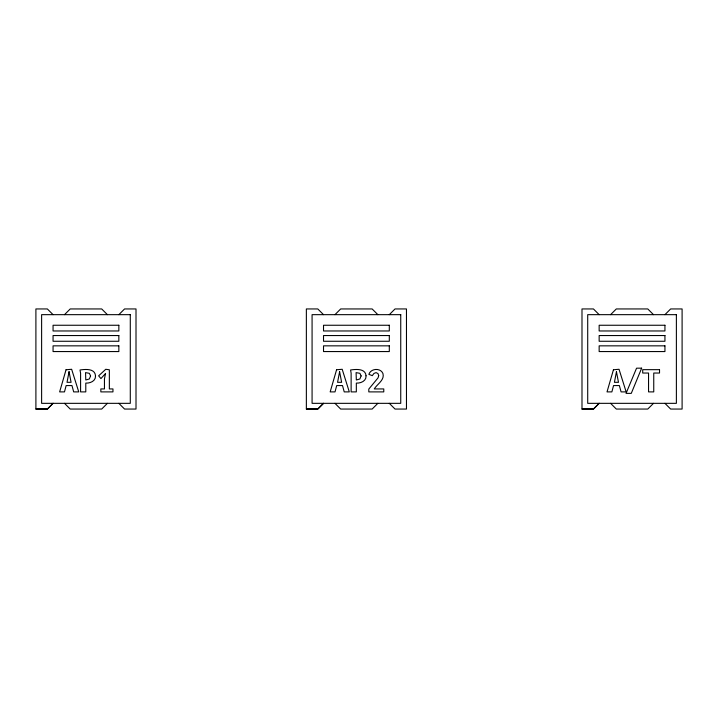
<?xml version="1.0" encoding="UTF-8"?>
<svg xmlns="http://www.w3.org/2000/svg" width="718" height="718" viewBox="0 0 718 718"><rect width="100%" height="100%" fill="white"/><g stroke="black" fill="none" stroke-linecap="round" stroke-linejoin="round"><path stroke-width="1.08" d="M47.397 409.027L53.06 403.336L47.397 409.027L35.9 409.054L35.9 308.946L47.343 308.946L53.06 314.663M64.503 314.663L70.22 308.946L101.687 308.946L107.404 314.663M118.847 314.663L124.564 308.946L136.007 308.946L136.007 409.054L124.564 409.054L118.847 403.336M107.404 403.336L101.687 409.054L70.22 409.054L64.503 403.336M334.965 314.663L340.682 308.946L372.139 308.946L377.865 314.663M389.309 314.663L395.026 308.946L406.469 308.946L406.469 409.054L395.026 409.054L389.309 403.336M377.865 403.336L372.139 409.054L340.682 409.054L334.965 403.336M610.596 314.663L616.313 308.946L647.78 308.946L653.497 314.663M664.94 314.663L670.657 308.946L682.1 308.946L682.1 409.054L670.657 409.054L664.94 403.336M653.497 403.336L647.78 409.054L616.313 409.054L610.596 403.336M35.9 409.054L47.406 409M306.362 409.054L317.859 409L323.522 403.336L317.859 409L306.362 409.054L306.362 308.946L317.796 308.946L323.522 314.663M581.993 409.054L593.499 409L599.153 403.336L593.499 409L581.993 409.054L581.993 308.946L593.436 308.946L599.153 314.663M95.512 375.792C95.916 381.025 90.181 383.376 85.783 383.107L85.783 391.893L80.587 391.893L80.587 373.189L80.021 369.985C85.442 369.187 94.938 368.352 95.512 375.792M366.054 375.792C366.467 381.025 360.732 383.376 356.334 383.107L356.334 391.893L351.129 391.893L351.129 373.189L350.564 369.985C355.984 369.187 365.48 368.352 366.054 375.792M378.7 375.631L378.054 377.856L368.801 389.075L368.801 391.893L383.771 391.893L383.771 388.932L374.257 388.932C377.228 384.013 384.884 380.037 382.927 373.477C380.45 367.598 370.739 368.361 368.864 374.356L372.31 375.649L373.943 373.441L376.079 372.624L377.991 373.575L378.7 375.631M69.054 371.718L67.025 382.317L71.082 382.317L69.054 371.718M339.605 371.718L337.568 382.317L341.633 382.317L339.605 371.718M616.448 371.718L614.42 382.317L618.485 382.317L616.448 371.718M66.047 369.752L59.63 391.893L64.476 391.893L66.146 385.566L71.962 385.566L73.676 391.893L78.747 391.893L71.647 369.285L66.047 369.752M336.589 369.752L330.172 391.893L335.019 391.893L336.697 385.566L342.504 385.566L344.227 391.893L349.298 391.893L342.199 369.285L336.589 369.752M613.441 369.752L607.024 391.893L611.871 391.893L613.549 385.566L619.356 385.566L621.079 391.893L626.15 391.893L619.042 369.285L613.441 369.752M90.576 375.918L89.319 378.987L85.783 379.975L85.55 372.624L89.346 373.324L90.576 375.918M361.118 375.918L359.871 378.987L356.334 379.975L356.092 372.624L359.897 373.324L361.118 375.918M105.546 373.468L104.451 378.853L104.451 388.932L100.843 388.932L100.843 391.893L112.959 391.893L112.959 388.932L109.351 388.932L109.351 369.779L105.752 369.285L98.635 375.837L100.933 378.583L105.546 373.468M641.65 368.172L631.275 393.374L626.051 393.374L636.561 368.172L641.65 368.172M130.29 314.663L41.617 314.663L41.617 403.336L130.29 403.336L130.29 314.663M400.743 314.663L312.079 314.663L312.079 403.336L400.743 403.336L400.743 314.663M676.383 314.663L587.71 314.663L587.71 403.336L676.383 403.336L676.383 314.663M118.847 325.254L53.06 325.254L53.06 330.971L118.847 330.971L118.847 325.254M389.309 325.254L323.522 325.254L323.522 330.971L389.309 330.971L389.309 325.254M664.94 325.254L599.153 325.254L599.153 330.971L664.94 330.971L664.94 325.254M118.847 335.548L53.06 335.548L53.06 341.265L118.847 341.265L118.847 335.548M389.309 335.548L323.522 335.548L323.522 341.265L389.309 341.265L389.309 335.548M664.94 335.548L599.153 335.548L599.153 341.265L664.94 341.265L664.94 335.548M118.847 345.843L53.06 345.843L53.06 351.56L118.847 351.56L118.847 345.843M389.309 345.843L323.522 345.843L323.522 351.56L389.309 351.56L389.309 345.843M664.94 345.843L599.153 345.843L599.153 351.56L664.94 351.56L664.94 345.843M659.528 369.662L642.709 369.662L642.709 373.037L648.551 373.037L648.551 391.893L653.748 391.893L653.748 373.037L659.528 373.037L659.528 369.662"/></g></svg>
